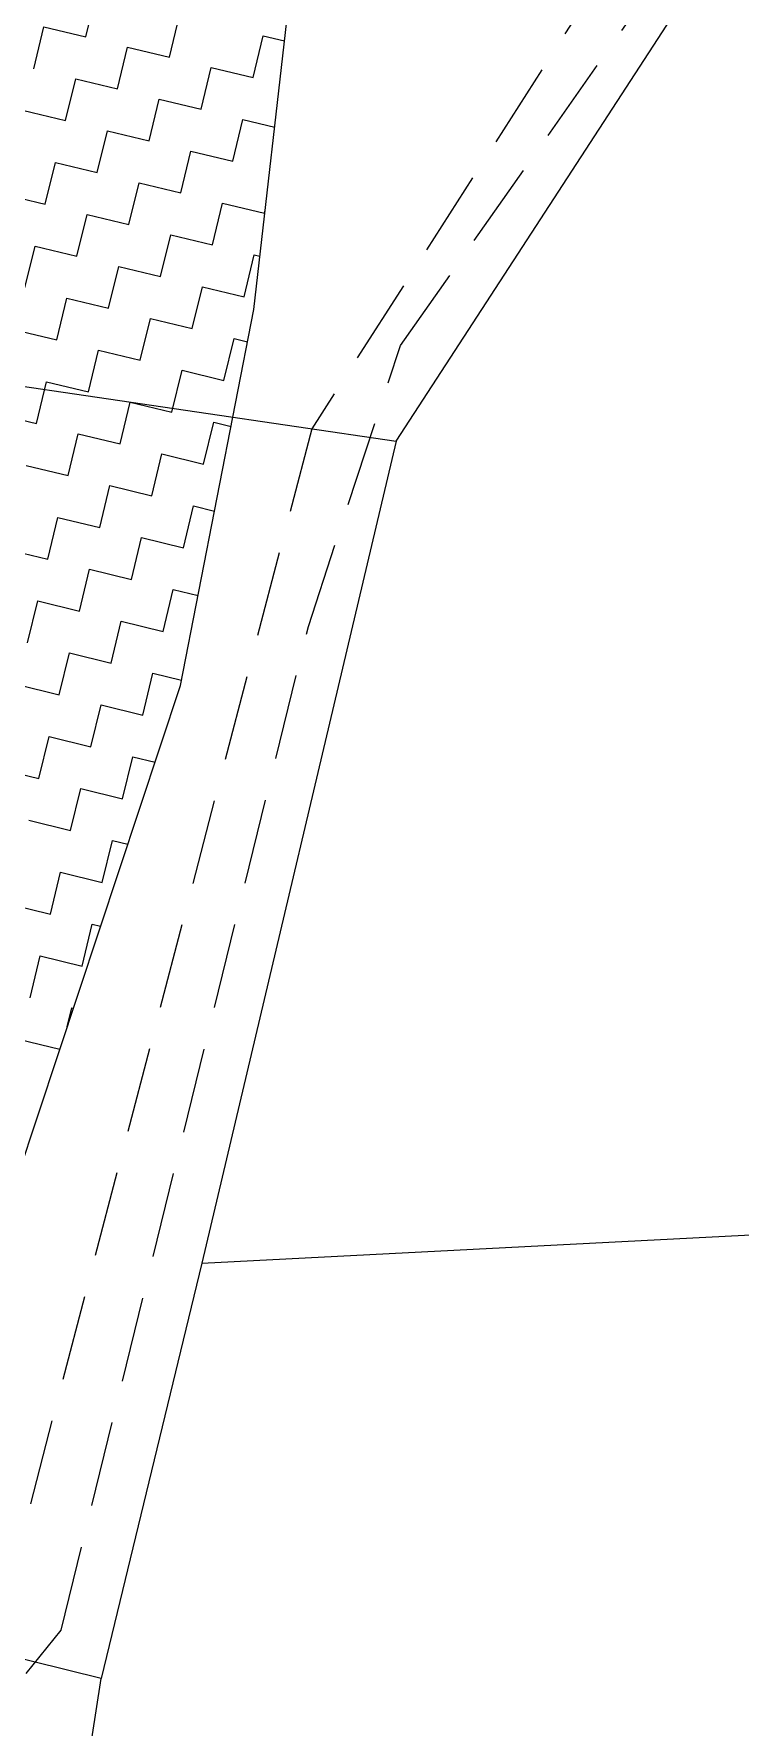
# Model space of a CAD drawing. Header units: metres. Extents: x 280481 to 282563, y 2046849 to 2049468.
# Drawn here: x 281105.2 to 281146.6, y 2048017.9 to 2048117 of the extents above; entities that cross this region are included whole.
import ezdxf

# ---------------------------------------------------------------- set-up
doc = ezdxf.new("R2010")
doc.units = ezdxf.units.M
doc.linetypes.add('DASHED', pattern=[0.75, 0.5, -0.25])
for name, color, linetype in [('LINE_CARTTRACK', 2, 'DASHED'), ('POLY_HATCH', 12, 'Continuous'), ('POLY_PARCEL', 6, 'Continuous')]:
    doc.layers.add(name, color=color, linetype=linetype)

msp = doc.modelspace()

# ---------------------------------------------------------------- linework, layer by layer
at = {"layer": 'LINE_CARTTRACK', "ltscale": 10}
for p, q in [((281126.701, 2048098.773), (281147.851, 2048128.858)), ((281143.07, 2048127.505), (281121.502, 2048093.899)), ((281121.303, 2048082.329), (281126.701, 2048098.773)), ((281121.502, 2048093.899), (281102.776, 2048022.382)), ((281106.84, 2048023.628), (281121.303, 2048082.329)), ((281081.282, 2047991.874), (281106.84, 2048023.628))]:
    msp.add_line(p, q, dxfattribs=at)
at = {"layer": 'POLY_HATCH'}
for p, q in [((281118.11, 2048100.865), (281121.747, 2048132.528)), ((281113.827, 2048078.877), (281118.11, 2048100.865)), ((281099.862, 2048036.808), (281113.827, 2048078.877))]:
    msp.add_line(p, q, dxfattribs=at)
at = {"layer": 'POLY_HATCH', "linetype": 'Continuous'}
for p, q in [((281108.283, 2048116.809), (281108.876, 2048119.256)), ((281105.243, 2048114.956), (281105.836, 2048117.402)), ((281105.836, 2048117.402), (281108.283, 2048116.809)), ((281113.176, 2048115.623), (281113.769, 2048118.07)), ((281110.136, 2048113.77), (281110.729, 2048116.216)), ((281110.729, 2048116.216), (281113.176, 2048115.623)), ((281118.068, 2048114.437), (281118.661, 2048116.884)), ((281118.661, 2048116.884), (281119.915, 2048116.58)), ((281107.097, 2048111.916), (281107.69, 2048114.363)), ((281107.69, 2048114.363), (281110.136, 2048113.77)), ((281115.029, 2048112.584), (281115.622, 2048115.03)), ((281115.622, 2048115.03), (281118.068, 2048114.437)), ((281104.65, 2048112.509), (281107.097, 2048111.916)), ((281111.99, 2048110.73), (281112.583, 2048113.177)), ((281112.583, 2048113.177), (281115.029, 2048112.584)), ((281108.95, 2048108.877), (281109.543, 2048111.323)), ((281109.543, 2048111.323), (281111.99, 2048110.73)), ((281116.883, 2048109.544), (281117.476, 2048111.991)), ((281117.476, 2048111.991), (281119.336, 2048111.54)), ((281105.911, 2048107.023), (281106.504, 2048109.47)), ((281106.504, 2048109.47), (281108.95, 2048108.877)), ((281113.843, 2048107.691), (281114.436, 2048110.137)), ((281114.436, 2048110.137), (281116.883, 2048109.544)), ((281110.804, 2048105.837), (281111.397, 2048108.284)), ((281111.397, 2048108.284), (281113.843, 2048107.691)), ((281103.464, 2048107.616), (281105.911, 2048107.023)), ((281107.764, 2048103.984), (281108.357, 2048106.43)), ((281108.357, 2048106.43), (281110.804, 2048105.837)), ((281115.697, 2048104.652), (281116.29, 2048107.098)), ((281116.29, 2048107.098), (281118.736, 2048106.505)), ((281118.736, 2048106.505), (281118.777, 2048106.674)), ((281104.725, 2048102.131), (281105.318, 2048104.577)), ((281105.318, 2048104.577), (281107.764, 2048103.984)), ((281112.657, 2048102.798), (281113.25, 2048105.245)), ((281113.25, 2048105.245), (281115.697, 2048104.652)), ((281109.618, 2048100.945), (281110.211, 2048103.391)), ((281110.211, 2048103.391), (281112.657, 2048102.798)), ((281117.55, 2048101.612), (281118.143, 2048104.059)), ((281118.143, 2048104.059), (281118.467, 2048103.98)), ((281106.578, 2048099.091), (281107.171, 2048101.538)), ((281107.171, 2048101.538), (281109.618, 2048100.945)), ((281114.511, 2048099.759), (281115.104, 2048102.205)), ((281115.104, 2048102.205), (281117.55, 2048101.612)), ((281111.471, 2048097.905), (281112.064, 2048100.352)), ((281112.064, 2048100.352), (281114.511, 2048099.759)), ((281104.132, 2048099.684), (281106.578, 2048099.091)), ((281108.432, 2048096.052), (281109.025, 2048098.498)), ((281109.025, 2048098.498), (281111.471, 2048097.905)), ((281116.364, 2048096.719), (281116.957, 2048099.166)), ((281116.957, 2048099.166), (281117.742, 2048098.976)), ((281105.392, 2048094.198), (281105.985, 2048096.645)), ((281105.985, 2048096.645), (281108.432, 2048096.052)), ((281113.325, 2048094.866), (281113.918, 2048097.312)), ((281113.918, 2048097.312), (281116.364, 2048096.719)), ((281110.285, 2048093.012), (281110.878, 2048095.459)), ((281110.878, 2048095.459), (281113.325, 2048094.866)), ((281102.946, 2048094.791), (281105.392, 2048094.198)), ((281107.246, 2048091.159), (281107.839, 2048093.605)), ((281107.839, 2048093.605), (281110.285, 2048093.012)), ((281115.178, 2048091.826), (281115.771, 2048094.273)), ((281115.771, 2048094.273), (281116.778, 2048094.029)), ((281112.139, 2048089.973), (281112.732, 2048092.419)), ((281112.732, 2048092.419), (281115.178, 2048091.826)), ((281104.799, 2048091.752), (281107.246, 2048091.159)), ((281109.099, 2048088.119), (281109.692, 2048090.566)), ((281109.692, 2048090.566), (281112.139, 2048089.973)), ((281106.06, 2048086.266), (281106.653, 2048088.712)), ((281106.653, 2048088.712), (281109.099, 2048088.119)), ((281113.992, 2048086.934), (281114.585, 2048089.38)), ((281114.585, 2048089.38), (281115.814, 2048089.082)), ((281110.953, 2048085.08), (281111.546, 2048087.527)), ((281111.546, 2048087.527), (281113.992, 2048086.934)), ((281103.614, 2048086.859), (281106.06, 2048086.266)), ((281107.913, 2048083.227), (281108.506, 2048085.673)), ((281108.506, 2048085.673), (281110.953, 2048085.08)), ((281104.874, 2048081.373), (281105.467, 2048083.82)), ((281105.467, 2048083.82), (281107.913, 2048083.227)), ((281112.806, 2048082.041), (281113.399, 2048084.487)), ((281113.399, 2048084.487), (281114.851, 2048084.135)), ((281109.767, 2048080.187), (281110.36, 2048082.634)), ((281110.36, 2048082.634), (281112.806, 2048082.041)), ((281106.727, 2048078.334), (281107.32, 2048080.78)), ((281107.32, 2048080.78), (281109.767, 2048080.187)), ((281111.62, 2048077.148), (281112.213, 2048079.594)), ((281112.213, 2048079.594), (281113.887, 2048079.188)), ((281104.281, 2048078.927), (281106.727, 2048078.334)), ((281108.581, 2048075.294), (281109.174, 2048077.741)), ((281109.174, 2048077.741), (281111.62, 2048077.148)), ((281105.541, 2048073.441), (281106.134, 2048075.887)), ((281106.134, 2048075.887), (281108.581, 2048075.294)), ((281110.434, 2048072.255), (281111.027, 2048074.701)), ((281111.027, 2048074.701), (281112.335, 2048074.384)), ((281103.095, 2048074.034), (281105.541, 2048073.441)), ((281107.395, 2048070.402), (281107.988, 2048072.848)), ((281107.988, 2048072.848), (281110.434, 2048072.255)), ((281104.949, 2048070.994), (281107.395, 2048070.402)), ((281109.248, 2048067.362), (281109.841, 2048069.809)), ((281109.841, 2048069.809), (281110.744, 2048069.59)), ((281106.209, 2048065.509), (281106.802, 2048067.955)), ((281106.802, 2048067.955), (281109.248, 2048067.362)), ((281103.763, 2048066.102), (281106.209, 2048065.509)), ((281108.062, 2048062.469), (281108.655, 2048064.916)), ((281108.655, 2048064.916), (281109.152, 2048064.795)), ((281105.023, 2048060.616), (281105.616, 2048063.062)), ((281105.616, 2048063.062), (281108.062, 2048062.469)), ((281107.202, 2048058.92), (281107.469, 2048060.023)), ((281107.469, 2048060.023), (281107.561, 2048060.001)), ((281104.43, 2048058.169), (281106.765, 2048057.603))]:
    msp.add_line(p, q, dxfattribs=at)
at = {"layer": 'POLY_PARCEL'}
for p, q in [((281126.443, 2048093.171), (281145.284, 2048122.119)), ((280977.023, 2048115.171), (281126.443, 2048093.171)), ((281126.443, 2048093.171), (281115.063, 2048045.078)), ((281109.179, 2048020.802), (280966.752, 2048055.947)), ((281115.063, 2048045.078), (281211.745, 2048050.114)), ((281115.063, 2048045.078), (281109.179, 2048020.802)), ((281108.637, 2048017.271), (281109.179, 2048020.802))]:
    msp.add_line(p, q, dxfattribs=at)

doc.saveas('drawing.dxf')
